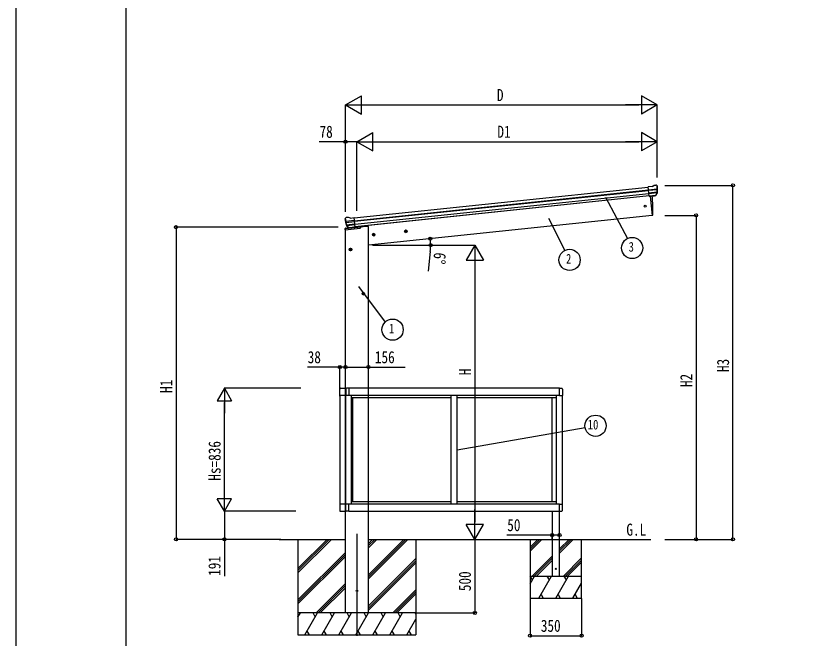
# Model space of a CAD drawing. Units: millimetres, scale not verified. Extents: x -10512 to 10512, y -7425 to 7425.
# Drawn here: x -10512 to -5137, y -4493 to -262 of the extents above; entities that cross this region are included whole.
import ezdxf
from ezdxf.enums import TextEntityAlignment as Align

# ---------------------------------------------------------------- set-up
doc = ezdxf.new("R2010")
doc.units = ezdxf.units.MM
doc.header["$LTSCALE"] = 30
for name, color, linetype in [('0-2_USER1', 3, 'Continuous'), ('0-3_YKK_12', 2, 'Continuous'), ('0-4_YKK_13', 4, 'Continuous'), ('0-5_YKK_A1', 4, 'Continuous'), ('0-6_YKK_D', 6, 'Continuous'), ('0-7_YKK_ZWAK', 7, 'Continuous')]:
    doc.layers.add(name, color=color, linetype=linetype)
doc.styles.add('ＭＳ ゴシック', font='')
doc.styles.get('ＭＳ ゴシック').set_extended_font_data('MS Gothic')

msp = doc.modelspace()

# ---------------------------------------------------------------- linework, layer by layer
at = {"layer": '0-3_YKK_12'}
msp.add_line((-8195.88, -3783.15), (-8195.88, -4476.47), dxfattribs=at)
at = {"layer": '0-4_YKK_13'}
for p, q in [((-6191.07, -1421.85), (-6217.6, -1424.64)), ((-6210.81, -1489.19), (-6217.6, -1424.64)), ((-6215.44, -1445.17), (-6155.7, -1438.89)), ((-6155.22, -1444.75), (-6214.82, -1451.02)), ((-6164.76, -1413.05), (-6164.76, -1413.05)), ((-6161.09, -1414.14), (-6161.09, -1414.13)), ((-6161.09, -1414.14), (-6156.77, -1417.63)), ((-6156.77, -1417.63), (-6155.91, -1418.33)), ((-6154.52, -1422.03), (-6154.83, -1420.18)), ((-6156.06, -1461.51), (-6213.09, -1467.5)), ((-6157.45, -1466.17), (-6212.62, -1471.97)), ((-6167.46, -1484.4), (-6210.83, -1488.96)), ((-6210.81, -1489.19), (-6200.87, -1488.14)), ((-6204.24, -1488.5), (-6190.54, -1618.87)), ((-6200.87, -1488.14), (-6200.59, -1488.21)), ((-6200.59, -1488.21), (-6175.26, -1485.54)), ((-6175.26, -1485.54), (-6175.01, -1485.43)), ((-6175.01, -1485.43), (-6167.32, -1484.62)), ((-6166.01, -1482.75), (-6156.56, -1464.45)), ((-6164.95, -1483.18), (-6154.83, -1464.92)), ((-8275.92, -1645), (-8276, -1643.12)), ((-8274.63, -1640.23), (-8275.33, -1641.09)), ((-8271.13, -1635.91), (-8274.63, -1640.23)), ((-8211.52, -1654.96), (-8271.26, -1661.24)), ((-8271.13, -1635.91), (-8271.13, -1635.91)), ((-8270.51, -1667.08), (-8210.91, -1660.82)), ((-8267.77, -1634.08), (-8267.77, -1634.08)), ((-8240.2, -1637.22), (-8213.68, -1634.43)), ((-8206.9, -1698.99), (-8213.68, -1634.43)), ((-6190.54, -1618.87), (-6188.49, -1618.58)), ((-8276.06, -1716.9), (-8274.82, -1707.49)), ((-8275.05, -1716.8), (-8276.06, -1716.9)), ((-8275.05, -1716.8), (-8173.53, -1706.13)), ((-8273.83, -1707.55), (-8275.05, -1716.8)), ((-8275.05, -1716.8), (-8273.83, -1707.55)), ((-8273.31, -1707.57), (-8274.52, -1716.74)), ((-8273.83, -1707.55), (-8273.93, -1706.63)), ((-8273.93, -1706.63), (-8273.83, -1707.55)), ((-8169.06, -1696.54), (-8273.83, -1707.55)), ((-8273.83, -1707.55), (-8169.06, -1696.54)), ((-8169.06, -1696.61), (-8273.31, -1707.57)), ((-8272.39, -1707.97), (-8272.44, -1707.47)), ((-8169.06, -1697.11), (-8272.39, -1707.97)), ((-8253, -1702.64), (-8266.7, -1686.88)), ((-8266.21, -1683.29), (-8209.18, -1677.3)), ((-8252.06, -1702), (-8265.11, -1686.07)), ((-8263.88, -1687.56), (-8208.71, -1681.77)), ((-8242.7, -1702.75), (-8250.39, -1703.56)), ((-8250.3, -1703.32), (-8206.92, -1698.76)), ((-8242.43, -1702.81), (-8242.7, -1702.75)), ((-8217.09, -1700.15), (-8242.43, -1702.81)), ((-8216.84, -1700.03), (-8217.09, -1700.15)), ((-8206.9, -1698.99), (-8216.84, -1700.03)), ((-8204.06, -1699.28), (-8204.06, -1700.79)), ((-8169.06, -1701.16), (-8169.06, -1696.54)), ((-8306.88, -2793.94), (-8277.88, -2793.94)), ((-8251.38, -2793.96), (-8266.67, -2794.75)), ((-8251.38, -2793.96), (-8251.38, -2843.14)), ((-6819.38, -2843.14), (-6819.38, -2793.94)), ((-6819.38, -2793.94), (-6804.09, -2794.75)), ((-8312.38, -2843.14), (-8312.38, -2799.44)), ((-8272.38, -2843.14), (-8312.38, -2843.14)), ((-8272.38, -2799.44), (-8272.38, -2843.14)), ((-8271.88, -2800.24), (-8271.88, -2843.14)), ((-8251.38, -2843.14), (-8271.88, -2843.14)), ((-6819.38, -2843.14), (-6798.88, -2843.14)), ((-6798.88, -2800.24), (-6798.88, -2843.14)), ((-8312.38, -3581.74), (-8312.38, -3625.44)), ((-8272.38, -3581.74), (-8312.38, -3581.74)), ((-8272.38, -3625.44), (-8272.38, -3581.74)), ((-8251.38, -3581.74), (-8271.88, -3581.74)), ((-8271.88, -3624.65), (-8271.88, -3581.74)), ((-8251.38, -3630.94), (-8251.38, -3581.74)), ((-6819.38, -3630.94), (-6819.38, -3581.74)), ((-6819.38, -3581.74), (-6798.88, -3581.74)), ((-6798.88, -3624.65), (-6798.88, -3581.74)), ((-8306.88, -3630.94), (-8277.88, -3630.94)), ((-8251.38, -3630.94), (-8266.67, -3630.14)), ((-6819.38, -3630.94), (-6804.09, -3630.14))]:
    msp.add_line(p, q, dxfattribs=at)
for points in [[(-6191.07, -1421.85), (-6179.47, -1414.88), (-6179.47, -1414.88)], [(-6178.24, -1414.47), (-6178.24, -1414.47), (-6164.76, -1413.05)], [(-8254.29, -1632.67), (-8254.29, -1632.67), (-8267.77, -1634.08)], [(-8240.2, -1637.22), (-8253, -1632.81), (-8253, -1632.81)], [(-8273.93, -1706.63), (-8169.06, -1695.6), (-8169.06, -1696.54)]]:
    msp.add_lwpolyline(points, dxfattribs=at)
for centre, radius in [((-6237.33, -1556.32), 6.5), ((-6844.38, -4021.44), 4), ((-8195.63, -4171.38), 5)]:
    msp.add_circle(centre, radius, dxfattribs=at)
for centre, radius, start, end in [((-6177.93, -1417.45), 3, 96.02369, 120.97631), ((-6164.24, -1418.02), 5, 51.04426, 95.95574), ((-6348.08, -1443.68), 192.44, 1.4271, 6.57578), ((-6355.42, -1443.14), 200.2, 354.20009, 359.53883), ((-6110.43, -1436.77), 45.32, 182.67122, 185.64518), ((-6155.03, -1446.09), 1.35, 95.1605, 97.91927), ((-6152.43, -1444.54), 2.74, 179.02151, 184.43412), ((-6355.42, -1443.14), 202, 354.13916, 6), ((-7085.14, -1578.66), 900, 357.63919, 5.84085), ((-6167.57, -1481.73), 2.99, 285.2717, 331.00739), ((-6159.22, -1463.07), 3, 332.69111, 354.20009), ((-6157.46, -1463.46), 3, 331, 354.13916), ((-8075.02, -1623.88), 202, 186, 197.86084), ((-8082.09, -1625.93), 192.44, 185.42422, 190.5729), ((-8315.98, -1668.59), 45.32, 6.35482, 9.32878), ((-8267.25, -1639.06), 5, 96.04426, 140.95574), ((-8253.97, -1635.65), 3, 71.02369, 95.97631), ((-6188.9, -1615.61), 3, 278, 357.63919), ((-8274.55, -1711.14), 3.66, 78.7113, 94.17753), ((-8274.55, -1711.14), 3.66, 78.7113, 94.17753), ((-8273.82, -1707.62), 1, 96, 172.5), ((-8273.29, -1667.45), 2.74, 7.56588, 12.97849), ((-8270.41, -1668.43), 1.35, 94.08073, 96.8395), ((-8075.02, -1623.88), 200.2, 192.46117, 197.79991), ((-8264.43, -1684.92), 3, 197.86084, 221), ((-8262.79, -1684.16), 3, 197.79991, 219.30889), ((-8250.74, -1700.68), 2.99, 220.99261, 266.7283), ((-8174.06, -1701.16), 5, 276, 0), ((-8306.88, -2799.44), 5.5, 90, 180), ((-8277.88, -2799.44), 5.5, 0, 90), ((-8266.38, -2800.24), 5.5, 93, 180), ((-6804.38, -2800.24), 5.5, 0, 87), ((-8306.88, -3625.44), 5.5, 180, 270), ((-8277.88, -3625.44), 5.5, 270, 0), ((-8266.38, -3624.65), 5.5, 180, 267), ((-6804.38, -3624.65), 5.5, 273, 0)]:
    msp.add_arc(centre, radius, start, end, dxfattribs=at)
for centre, major_axis, ratio, start_param, end_param in [((-6156.78, -1421.63), (-0.87, 5.91), 0.020485, 0.671432, 1.5691306), ((-6162.18, -1417.12), (5.88, -1.31), 0.24881, 0.460585, 0.4641038), ((-6157.8, -1420.66), (-2.34, 1.9), 0.995767, 3.9859716, 4.712389), ((-6353.11, -1465.09), (-20.92, 199.05), 0.994373, 4.7113789, 4.7277536), ((-6167.77, -1481.43), (-0.11, 3), 0.642905, 3.2459383, 4.203928), ((-6167.64, -1481.63), (1.66, -2.51), 0.997631, 5.8041905, 5.8929484), ((-6167.71, -1481.52), (3.53, -2.11), 0.650902, 5.2561448, 5.3289554), ((-6165.34, -1481.17), (1.08, 3.13), 0.040856, 2.1135035, 2.1416249), ((-8273, -1642.98), (1.9, 2.34), 0.995767, 1.5707963, 2.2972137), ((-8269.45, -1638.6), (-5.48, -2.51), 0.24881, 5.8190815, 5.8226003), ((-8273.79, -1644.14), (-0.38, 5.97), 0.020485, 4.7140547, 5.6117533), ((-8072.72, -1645.83), (-20.92, 199.05), 0.994373, 1.5554317, 1.5718064), ((-8253.04, -1700.6), (-1.71, 2.84), 0.040856, 4.1415604, 4.1696818), ((-8250.61, -1700.34), (-0.51, 2.96), 0.642905, 2.0792573, 3.037247), ((-8250.65, -1700.45), (-3.02, -2.79), 0.650902, 0.9542299, 1.0270405), ((-8250.7, -1700.57), (-1.1, -2.8), 0.997631, 0.3902369, 0.4789948)]:
    msp.add_ellipse(centre, major_axis=major_axis, ratio=ratio, start_param=start_param, end_param=end_param, dxfattribs=at)
at = {"layer": '0-5_YKK_A1'}
for p, q in [((-8213.47, -1636.42), (-6217.39, -1426.63)), ((-8211.49, -1655.32), (-6215.4, -1445.52)), ((-8211.06, -1659.5), (-6214.96, -1449.7)), ((-8208.96, -1679.36), (-6212.87, -1469.56)), ((-6211.11, -1486.3), (-8207.2, -1696.09)), ((-6211.01, -1487.29), (-8136.3, -1689.65)), ((-6204.24, -1488.5), (-6190.54, -1618.87)), ((-6190.54, -1618.87), (-8117.88, -1821.44)), ((-8273.38, -4321.44), (-8273.38, -1716.62)), ((-8136.3, -1689.65), (-8135.69, -1695.44)), ((-8117.88, -4321.44), (-8117.88, -1695.44)), ((-7863.65, -1719.81), (-7869.73, -1724.22)), ((-7861.82, -1737.22), (-7863.91, -1717.33)), ((-7856.8, -1722.86), (-7863.65, -1719.81)), ((-8071.72, -1749.22), (-8091.61, -1751.31)), ((-8082.45, -1742.8), (-8088.52, -1747.22)), ((-8088.52, -1747.22), (-8087.74, -1754.68)), ((-8087.74, -1754.68), (-8080.88, -1757.73)), ((-8080.62, -1760.21), (-8082.71, -1740.32)), ((-8075.59, -1745.86), (-8082.45, -1742.8)), ((-7852.92, -1726.23), (-7872.81, -1728.32)), ((-7869.73, -1724.22), (-7868.94, -1731.68)), ((-7868.94, -1731.68), (-7862.09, -1734.74)), ((-8228.88, -1850.99), (-8248.88, -1850.99)), ((-8238.88, -1843.49), (-8245.38, -1847.24)), ((-8245.38, -1847.24), (-8245.38, -1854.75)), ((-8245.38, -1854.75), (-8238.88, -1858.5)), ((-8238.88, -1860.99), (-8238.88, -1840.99)), ((-8232.38, -1847.24), (-8238.88, -1843.49)), ((-8151.88, -2143.49), (-8158.38, -2147.24)), ((-8158.38, -2147.24), (-8158.38, -2154.75)), ((-8151.88, -2160.99), (-8151.88, -2140.99)), ((-8145.38, -2147.24), (-8151.88, -2143.49)), ((-8141.88, -2150.99), (-8161.88, -2150.99)), ((-8158.38, -2154.75), (-8151.88, -2158.5)), ((-6819.38, -2794.44), (-8251.38, -2794.44)), ((-8311.38, -2843.14), (-8311.38, -3581.86)), ((-8273.38, -3581.74), (-8273.38, -2843.14)), ((-8271.38, -3581.74), (-8271.38, -2843.14)), ((-6819.38, -2842.94), (-8251.38, -2842.94)), ((-8231.38, -3581.94), (-8231.38, -2842.94)), ((-7555.38, -3581.94), (-7555.38, -2842.94)), ((-7515.38, -3581.94), (-7515.38, -2842.94)), ((-6839.38, -3581.94), (-6839.38, -2842.94)), ((-6799.38, -3581.74), (-6799.38, -2843.14)), ((-7555.38, -2858.44), (-8231.38, -2858.44)), ((-8223.38, -3566.44), (-8223.38, -2858.44)), ((-6839.38, -2858.44), (-7515.38, -2858.44)), ((-6869.38, -3566.44), (-6869.38, -2858.44)), ((-6819.38, -3581.94), (-8251.38, -3581.94)), ((-7555.38, -3566.44), (-8231.38, -3566.44)), ((-6839.38, -3566.44), (-7515.38, -3566.44)), ((-8251.38, -3630.44), (-6819.38, -3630.44)), ((-6869.38, -3630.64), (-6869.38, -4071.44)), ((-6819.38, -4071.44), (-6819.38, -3630.64)), ((-8724.52, -3821.44), (-8273.38, -3821.44)), ((-8595.88, -4048.07), (-8369.25, -3821.44)), ((-8595.88, -4033.93), (-8383.39, -3821.44)), ((-8595.88, -4019.79), (-8397.53, -3821.44)), ((-8595.88, -3821.5), (-8595.88, -4471.44)), ((-8117.88, -3821.44), (-6198.94, -3821.44)), ((-8117.88, -4090.57), (-7848.75, -3821.44)), ((-8117.88, -4076.43), (-7862.89, -3821.44)), ((-8117.88, -4062.29), (-7877.03, -3821.44)), ((-8117.88, -3878.38), (-8060.94, -3821.44)), ((-8117.88, -3864.24), (-8075.08, -3821.44)), ((-8117.88, -3850.1), (-8089.22, -3821.44)), ((-7795.88, -3821.5), (-7795.88, -4471.44)), ((-7019.38, -3821.44), (-7019.38, -4221.44)), ((-7019.38, -3873.79), (-6967.03, -3821.44)), ((-7019.38, -3887.93), (-6952.89, -3821.44)), ((-7019.38, -3902.08), (-6938.75, -3821.44)), ((-6819.38, -3914.21), (-6726.62, -3821.44)), ((-6819.38, -3900.07), (-6740.76, -3821.44)), ((-6819.38, -3885.92), (-6754.9, -3821.44)), ((-6669.38, -4221.44), (-6669.38, -3821.44)), ((-8595.88, -4231.92), (-8273.88, -3909.92)), ((-8595.88, -4246.06), (-8273.88, -3924.06)), ((-8595.88, -4260.2), (-8273.88, -3938.21)), ((-8117.88, -4274.42), (-7795.88, -3952.42)), ((-8117.88, -4288.56), (-7795.88, -3966.56)), ((-7004.9, -4071.44), (-6869.38, -3935.92)), ((-6990.76, -4071.44), (-6869.38, -3950.07)), ((-6976.62, -4071.44), (-6869.38, -3964.21)), ((-6792.77, -4071.44), (-6669.38, -3948.06)), ((-6778.63, -4071.44), (-6669.38, -3962.2)), ((-6764.48, -4071.44), (-6669.38, -3976.34)), ((-8117.88, -4302.7), (-7795.88, -3980.71)), ((-7019.38, -4071.44), (-6669.38, -4071.44)), ((-7019.38, -4124.56), (-6988.71, -4071.44)), ((-7003.72, -4097.43), (-7018.72, -4071.44)), ((-6959.85, -4221.44), (-6873.24, -4071.44)), ((-6888.25, -4097.43), (-6903.25, -4071.44)), ((-6844.38, -4221.44), (-6757.77, -4071.44)), ((-6772.77, -4097.43), (-6787.78, -4071.44)), ((-8473.27, -4321.44), (-8273.88, -4122.05)), ((-8459.13, -4321.44), (-8273.88, -4136.2)), ((-6728.91, -4221.44), (-6669.38, -4118.34)), ((-8444.99, -4321.44), (-8273.88, -4150.34)), ((-7952.77, -4321.44), (-7795.88, -4164.55)), ((-7938.63, -4321.44), (-7795.88, -4178.7)), ((-7924.49, -4321.44), (-7795.88, -4192.84)), ((-7019.38, -4221.44), (-6669.38, -4221.44)), ((-6944.85, -4195.46), (-6929.85, -4221.44)), ((-6829.38, -4195.46), (-6814.38, -4221.44)), ((-6713.91, -4195.46), (-6698.91, -4221.44)), ((-7795.88, -4321.44), (-8595.88, -4321.44)), ((-8595.88, -4350.38), (-8579.17, -4321.44)), ((-8594.17, -4347.42), (-8595.88, -4344.47)), ((-8550.3, -4471.44), (-8463.7, -4321.44)), ((-8478.7, -4347.42), (-8493.7, -4321.44)), ((-8434.83, -4471.44), (-8348.23, -4321.44)), ((-8363.23, -4347.42), (-8378.23, -4321.44)), ((-8319.36, -4471.44), (-8232.76, -4321.44)), ((-8247.76, -4347.43), (-8262.76, -4321.44)), ((-8203.89, -4471.44), (-8117.29, -4321.44)), ((-8132.29, -4347.43), (-8147.29, -4321.44)), ((-8088.42, -4471.44), (-8001.82, -4321.44)), ((-8016.82, -4347.42), (-8031.82, -4321.44)), ((-7972.95, -4471.44), (-7886.35, -4321.44)), ((-7901.35, -4347.42), (-7916.35, -4321.44)), ((-7795.88, -4330.11), (-7800.88, -4321.44)), ((-7857.49, -4471.44), (-7795.88, -4364.74)), ((-8535.31, -4445.46), (-8520.31, -4471.44)), ((-8419.83, -4445.46), (-8404.84, -4471.44)), ((-8304.36, -4445.46), (-8289.37, -4471.44)), ((-8188.89, -4445.46), (-8173.89, -4471.44)), ((-8073.42, -4445.46), (-8058.43, -4471.44)), ((-7957.96, -4445.46), (-7942.96, -4471.44)), ((-7842.49, -4445.46), (-7827.49, -4471.44)), ((-8595.88, -4471.44), (-7795.88, -4471.44))]:
    msp.add_line(p, q, dxfattribs=at)
for points in [[(-8117.88, -1695.44), (-8137.88, -1695.44), (-8169.06, -1698.72)], [(-8080.88, -1757.73), (-8074.81, -1753.32), (-8075.59, -1745.86)], [(-7862.09, -1734.74), (-7856.01, -1730.32), (-7856.8, -1722.86)], [(-8238.88, -1858.5), (-8232.38, -1854.75), (-8232.38, -1847.24)], [(-8151.88, -2158.5), (-8145.38, -2154.75), (-8145.38, -2147.24)]]:
    msp.add_lwpolyline(points, dxfattribs=at)
for centre, radius in [((-7862.87, -1727.27), 8.5), ((-7862.87, -1727.27), 7.7), ((-8081.66, -1750.27), 8.5), ((-8081.66, -1750.27), 7.7), ((-8081.66, -1750.27), 6.5), ((-7862.87, -1727.27), 6.5), ((-8238.88, -1850.99), 8.5), ((-8238.88, -1850.99), 7.7), ((-8238.88, -1850.99), 6.5), ((-8151.88, -2150.99), 8.5), ((-8151.88, -2150.99), 7.7), ((-8151.88, -2150.99), 6.5)]:
    msp.add_circle(centre, radius, dxfattribs=at)
at = {"layer": '0-6_YKK_D'}
for p, q in [((-8273.88, -868.05), (-8165.63, -805.55)), ((-8165.63, -930.55), (-8165.63, -805.55)), ((-6155.5, -868.05), (-6263.75, -805.55)), ((-6263.75, -805.55), (-6263.75, -930.55)), ((-8273.88, -1585.46), (-8273.88, -867.05)), ((-8273.88, -868.05), (-8165.63, -930.55)), ((-8273.88, -868.05), (-8057.37, -868.05)), ((-8148.88, -868.05), (-6280.5, -868.05)), ((-6155.5, -868.05), (-6372, -868.05)), ((-6155.5, -868.05), (-6263.75, -930.55)), ((-6155.5, -1362.72), (-6155.5, -867.05)), ((-8195.63, -1118.05), (-8087.38, -1055.55)), ((-8087.38, -1180.55), (-8087.38, -1055.55)), ((-6155.5, -1118.05), (-6263.75, -1055.55)), ((-6263.75, -1055.55), (-6263.75, -1180.55)), ((-8273.38, -1595.47), (-8273.38, -1117.05)), ((-8195.63, -1587.29), (-8195.63, -1117.05)), ((-8195.63, -1587.29), (-8195.63, -1117.05)), ((-8195.63, -1118.05), (-8087.38, -1180.55)), ((-8195.63, -1118.05), (-7979.12, -1118.05)), ((-8070.63, -1118.05), (-6280.5, -1118.05)), ((-6155.5, -1118.05), (-6372, -1118.05)), ((-6155.5, -1118.05), (-6263.75, -1180.55)), ((-6155.5, -1361.72), (-6155.5, -1117.05)), ((-6103.66, -1415.03), (-5640.8, -1415.03)), ((-5641.8, -3821.44), (-5641.8, -1415.03)), ((-6508.2, -1494.85), (-6358.3, -1776.25)), ((-6893.41, -1639.1), (-6783.52, -1857.39)), ((-6104.66, -1618.87), (-5890.8, -1618.87)), ((-5891.8, -1618.87), (-5891.8, -3821.44)), ((-8323.88, -1698.94), (-9425.21, -1698.94)), ((-9424.21, -1698.94), (-9424.21, -3821.44)), ((-8090.59, -1821.44), (-7393.97, -1821.44)), ((-8043.52, -1821.44), (-7693.97, -1821.44)), ((-7394.97, -1821.44), (-7453.56, -1922.93)), ((-7394.97, -1821.44), (-7336.37, -1922.93)), ((-7394.97, -1821.44), (-7394.97, -2024.42)), ((-7697.1, -1863.89), (-7710.68, -1998.54)), ((-7453.56, -1922.93), (-7336.37, -1922.93)), ((-7394.97, -1938.63), (-7394.97, -3704.26)), ((-8184.03, -2102.52), (-8004.24, -2345.16)), ((-8311.38, -2848.88), (-8311.38, -2649.4)), ((-8273.38, -2788.19), (-8273.38, -2649.4)), ((-9095.88, -2794.44), (-9144.71, -2879.02)), ((-8577.58, -2794.44), (-9096.88, -2794.44)), ((-9095.88, -2794.44), (-9047.05, -2879.02)), ((-9095.88, -2794.44), (-9095.88, -2963.59)), ((-9144.71, -2879.02), (-9047.05, -2879.02)), ((-9095.88, -3532.79), (-9095.88, -2892.1)), ((-7515.38, -3212.37), (-6645.67, -3061.45)), ((-9095.88, -3630.44), (-9095.88, -3461.3)), ((-9095.88, -3630.44), (-9144.71, -3545.87)), ((-9047.05, -3545.87), (-9144.71, -3545.87)), ((-9095.88, -3630.44), (-9047.05, -3545.87)), ((-8610.21, -3630.44), (-9096.88, -3630.44)), ((-8610.21, -3630.44), (-9096.88, -3630.44)), ((-7394.97, -3821.44), (-7394.97, -3618.47)), ((-7394.97, -3821.44), (-7453.56, -3719.96)), ((-7336.37, -3719.96), (-7453.56, -3719.96)), ((-7394.97, -3821.44), (-7336.37, -3719.96)), ((-6869.38, -3820.44), (-6869.38, -3790.92)), ((-6819.38, -3820.44), (-6819.38, -3790.92)), ((-8725.52, -3821.44), (-9425.21, -3821.44)), ((-8712.65, -3821.44), (-9096.88, -3821.44)), ((-7794.88, -3821.44), (-7393.97, -3821.44)), ((-7394.97, -3821.44), (-7394.97, -4321.44)), ((-6104.66, -3821.44), (-5890.8, -3821.44)), ((-6104.66, -3821.44), (-5640.8, -3821.44)), ((-7019.38, -4222.44), (-7019.38, -4477.44)), ((-6669.38, -4222.44), (-6669.38, -4477.44)), ((-7794.88, -4321.44), (-7393.97, -4321.44)), ((-7019.38, -4476.44), (-6669.38, -4476.44))]:
    msp.add_line(p, q, dxfattribs=at)
for points in [[(-8195.63, -1118.05), (-8273.38, -1118.05), (-8451.21, -1118.05)], [(-8273.38, -2650.4), (-8311.38, -2650.4), (-8531.72, -2650.4)], [(-8273.38, -2650.4), (-8117.88, -2650.4), (-7868.05, -2650.4)], [(-9095.88, -3630.44), (-9095.88, -3821.44), (-9095.88, -4071.28)], [(-6819.38, -3791.92), (-6869.38, -3791.92), (-7176.25, -3791.92)]]:
    msp.add_lwpolyline(points, dxfattribs=at)
for centre, radius in [((-8273.38, -1118.05), 10.62), ((-5641.8, -1415.03), 10.62), ((-5891.8, -1618.87), 10.62), ((-9424.21, -1698.94), 10.62), ((-7697.28, -1777.24), 10.62), ((-6326.08, -1840.63), 72), ((-7694.97, -1821.44), 10.62), ((-6751.15, -1921.7), 72), ((-7953.51, -2396.26), 72), ((-8311.38, -2650.4), 10.62), ((-8273.38, -2650.4), 10.62), ((-8273.38, -2650.4), 10.62), ((-8117.88, -2650.4), 10.62), ((-6574.73, -3049.14), 72), ((-9424.21, -3821.44), 10.62), ((-9095.88, -3821.44), 10.62), ((-6869.38, -3791.92), 10.62), ((-6819.38, -3791.92), 10.62), ((-5891.8, -3821.44), 10.62), ((-5641.8, -3821.44), 10.62), ((-7394.97, -4321.44), 10.62), ((-7019.38, -4476.44), 10.62), ((-6669.38, -4476.44), 10.62)]:
    msp.add_circle(centre, radius, dxfattribs=at)
for start, end in [(0, 6), (354.23974, 0)]:
    msp.add_arc((-8117.88, -1821.44), 422.91, start, end, dxfattribs=at)
at = {"layer": '0-7_YKK_ZWAK'}
msp.add_line((-9762.45, -6312.5), (-9762.45, 6937.5), dxfattribs=at)
msp.add_lwpolyline([(-10512.5, -7425), (10512.5, -7425), (10512.5, 7425), (-10512.5, 7425)], close=True, dxfattribs=at)

# ---------------------------------------------------------------- texts
at = {"layer": '0-2_USER1', "style": 'ＭＳ ゴシック', "width": 0.8}
msp.add_text('G.L', height=82.48, dxfattribs=at).set_placement((-6365.45, -3821.48), align=Align.BOTTOM_LEFT)
at = {"layer": '0-6_YKK_D', "style": 'ＭＳ ゴシック', "width": 0.8}
for s, height, p in [('D', 82.48, (-7244.69, -867.25)), ('78', 82.48, (-8449.55, -1116.38)), ('D1', 82.48, (-7241.56, -1116.38)), ('3', 65.98, (-6350.08, -1885.63)), ('2', 65.98, (-6775.15, -1966.7)), ('1', 65.98, (-7977.51, -2441.26)), ('38', 82.48, (-8530.05, -2648.74)), ('156', 82.48, (-8073.71, -2648.74)), ('10', 65.98, (-6627.53, -3094.14)), ('50', 82.48, (-7174.58, -3790.25)), ('350', 82.48, (-6946.38, -4474.78))]:
    msp.add_text(s, height=height, dxfattribs=at).set_placement(p, align=Align.BOTTOM_LEFT)
for s, rotation, p in [('6°', 264.24, (-7695.61, -1865.72)), ('H3', 90, (-5643.13, -2684.24)), ('H', 90, (-7395.97, -2705.9)), ('H1', 90, (-9425.01, -2826.19)), ('H2', 90, (-5892.6, -2786.16)), ('Hs=836', 90, (-9096.68, -3422.44)), ('191', 90, (-9097.55, -4069.61)), ('500', 90, (-7396.63, -4173.44))]:
    msp.add_text(s, height=82.48, rotation=rotation, dxfattribs=at).set_placement(p, align=Align.BOTTOM_LEFT)

doc.saveas('drawing.dxf')
